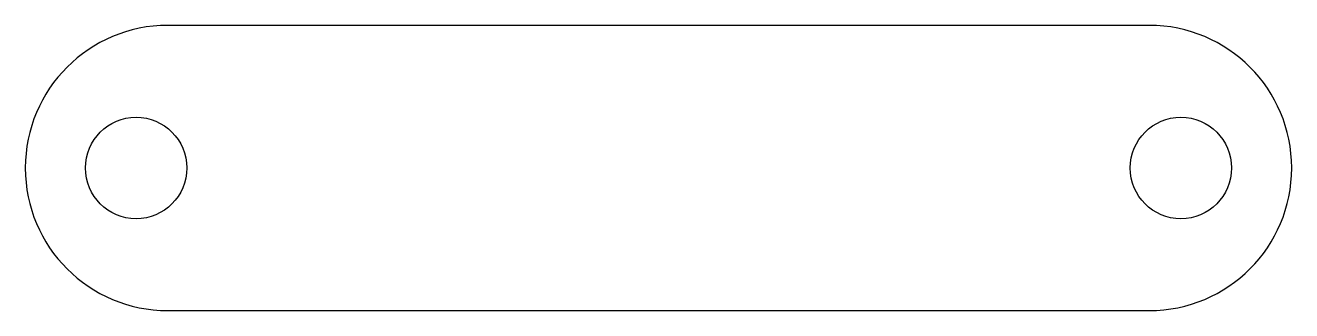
# Model space of a CAD drawing. Header units: millimetres. Extents: x 88.2 to 128.2, y 133 to 142.
import ezdxf

# ---------------------------------------------------------------- set-up
doc = ezdxf.new("R2010")
doc.units = ezdxf.units.MM

msp = doc.modelspace()

# ---------------------------------------------------------------- linework, layer by layer
at = {"color": 7, "linetype": 'Continuous', "lineweight": 25}
for p, q in [((123.694, 142.016), (92.694, 142.016)), ((92.694, 133.016), (123.694, 133.016))]:
    msp.add_line(p, q, dxfattribs=at)
for centre in [(91.694, 137.516), (124.694, 137.516)]:
    msp.add_circle(centre, 1.6, dxfattribs=at)
for centre, start, end in [((92.694, 137.516), 90, 270), ((123.694, 137.516), 270, 90)]:
    msp.add_arc(centre, 4.5, start, end, dxfattribs=at)

doc.saveas('drawing.dxf')
